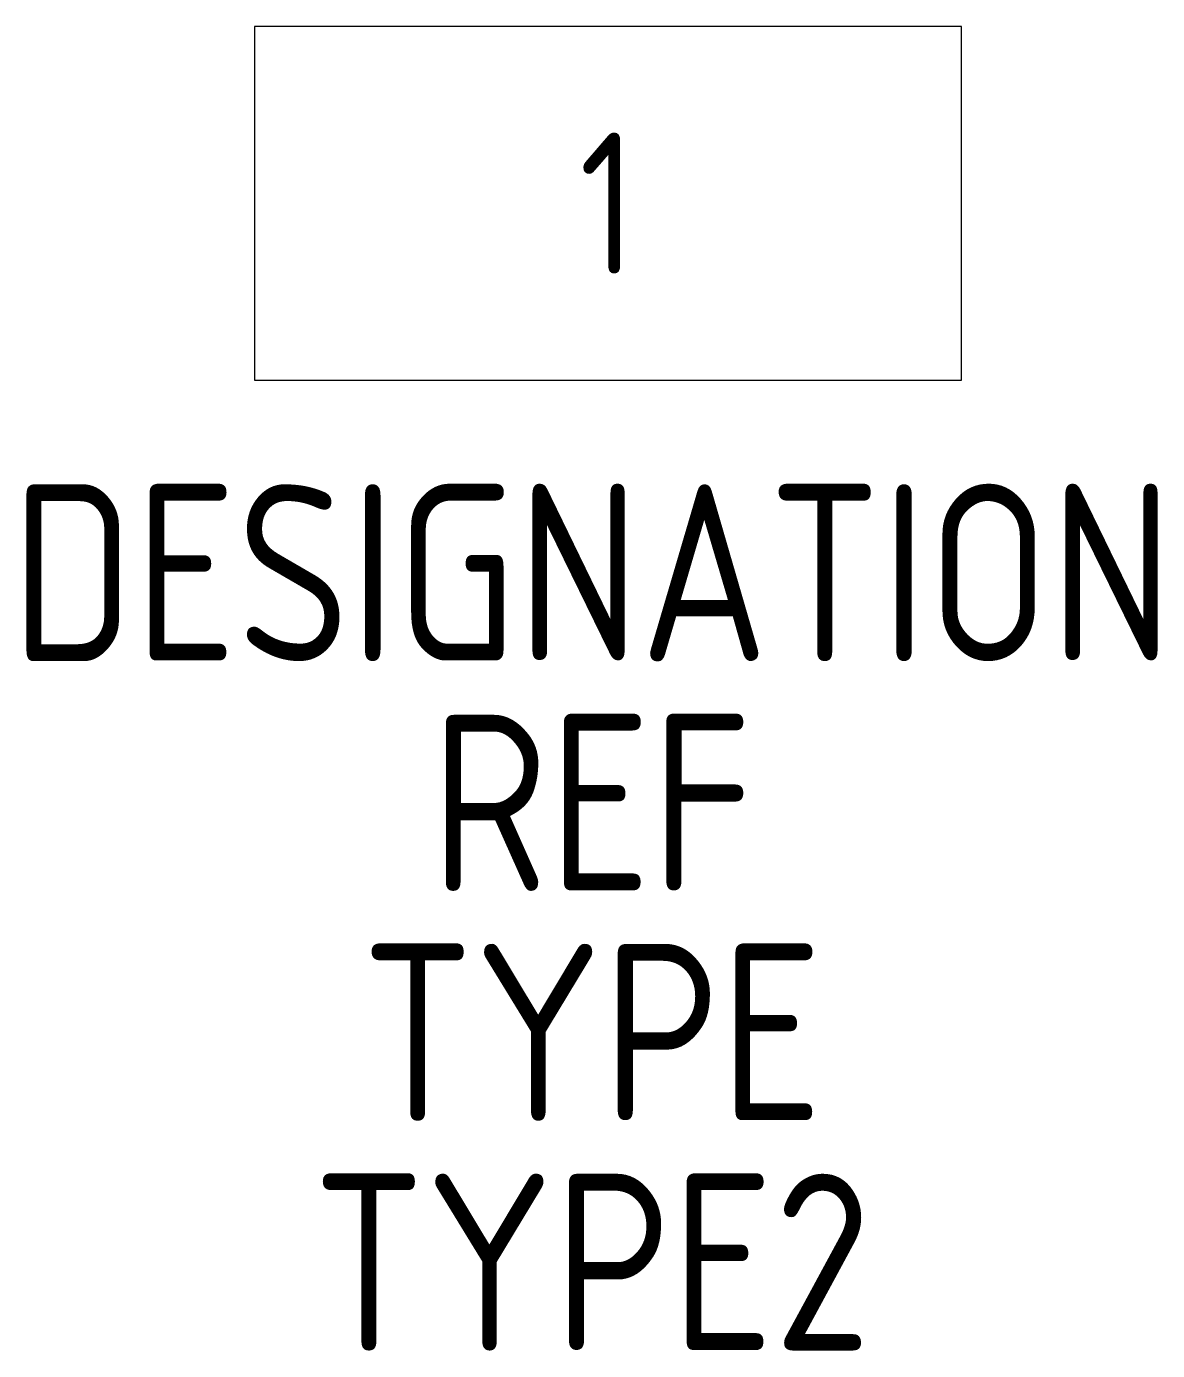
# Model space of a CAD drawing. Header units: millimetres. Extents: x -3.2 to 12.8, y -18.7 to 0.
import ezdxf
from ezdxf.enums import TextEntityAlignment as Align

# ---------------------------------------------------------------- set-up
doc = ezdxf.new("R2010")
doc.units = ezdxf.units.MM
doc.layers.add('SYMB_TXT_NOM', color=3, linetype='Continuous')
doc.layers.add('SYMBOLE', color=3, linetype='Continuous')
doc.styles.add('NET2_5', font='isocp.shx', dxfattribs={"width": 0.9, "height": 2.5})
doc.styles.add('NET_2', font='isocp.shx', dxfattribs={"width": 0.9, "height": 2})

msp = doc.modelspace()

# ---------------------------------------------------------------- linework, layer by layer
at = {"layer": 'SYMBOLE'}
msp.add_lwpolyline([(0, -5), (10, -5), (10, 0), (0, 0)], close=True, dxfattribs=at)

# ---------------------------------------------------------------- texts
at = {"layer": 'SYMB_TXT_NOM', "style": 'NET_2', "width": 0.9, "flags": 8}
msp.add_attdef('1', text='t', height=2, dxfattribs=at).set_placement((5, -2.5), align=Align.MIDDLE_CENTER)
at = {"layer": 'SYMB_TXT_NOM', "style": 'NET2_5', "width": 0.9, "flags": 8}
for tag, text, p in [('DESIGNATION', 'K?', (4.775, -8.974)), ('REF', '', (4.775, -12.224)), ('TYPE', '', (4.775, -15.474)), ('TYPE2', '', (4.775, -18.724))]:
    msp.add_attdef(tag, text=text, height=2.5, dxfattribs=at).set_placement(p, align=Align.CENTER)

doc.saveas('drawing.dxf')
